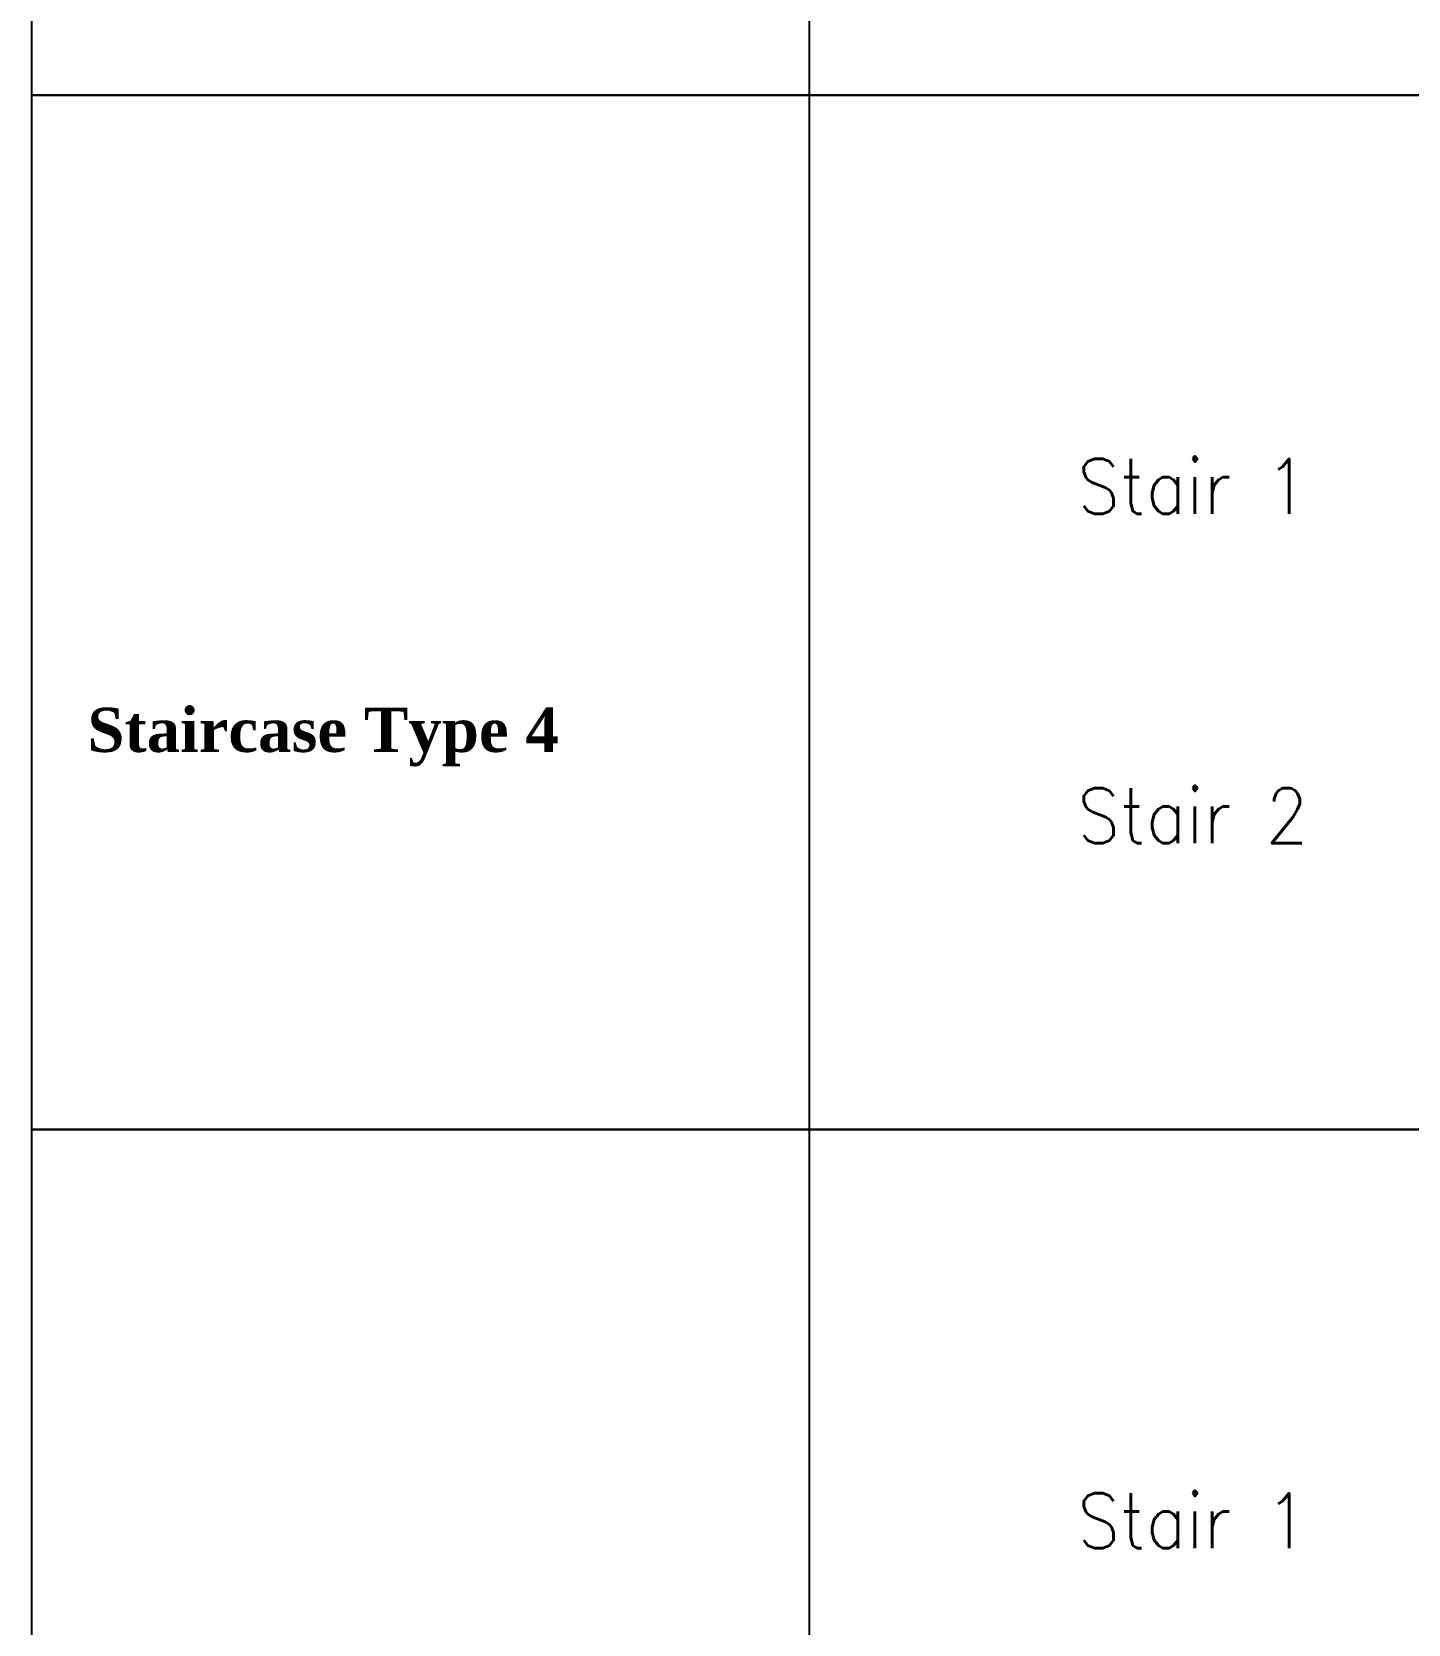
# Model space of a CAD drawing. Header units: feet. Extents: x -2086 to 4549, y -11457 to -6010.
# Drawn here: x -1224 to -39, y -10101 to -8730 of the extents above; entities that cross this region are included whole.
import ezdxf

# ---------------------------------------------------------------- set-up
doc = ezdxf.new("R2010")
doc.units = ezdxf.units.FT
doc.header["$MEASUREMENT"] = 0
doc.styles.add('MtXpl_Georgia', font='Georgia Bold.ttf')
doc.styles.get("Standard").update_dxf_attribs({"font": 'standard'})

msp = doc.modelspace()

# ---------------------------------------------------------------- linework, layer by layer
for points in [[(-1223.89, -6010.11), (-554.75, -6010.11), (-554.75, -11456.63), (-1223.89, -11456.63), (-1223.89, -6111.79)], [(-1223.89, -7893.4), (4548.57, -7893.4), (4548.57, -8784.21), (-1223.89, -8784.21), (-1223.89, -7893.4)], [(-1223.89, -8784.21), (4548.57, -8784.21), (4548.57, -9675.01), (-1223.89, -9675.01), (-1223.89, -8784.21)], [(-1223.89, -9675.01), (4548.57, -9675.01), (4548.57, -10565.82), (-1223.89, -10565.82), (-1223.89, -9675.01)]]:
    msp.add_lwpolyline(points, close=True)

# ---------------------------------------------------------------- texts
at = {"style": 'MtXpl_Georgia'}
msp.add_text('Staircase Type 4', height=38.091, dxfattribs=at).set_placement((-1176.13, -9349.9))
at = {"char_height": 47.156, "attachment_point": 1}
for s, insert in [('Stair 1', (-323.82, -9097.57)), ('Stair 2', (-323.82, -9381.22)), ('Stair 1', (-323.82, -9988.38))]:
    msp.add_mtext_dynamic_manual_height_columns(s, width=356.9701, gutter_width=196.85, heights=[0], dxfattribs=dict(at, insert=insert))

doc.saveas('drawing.dxf')
